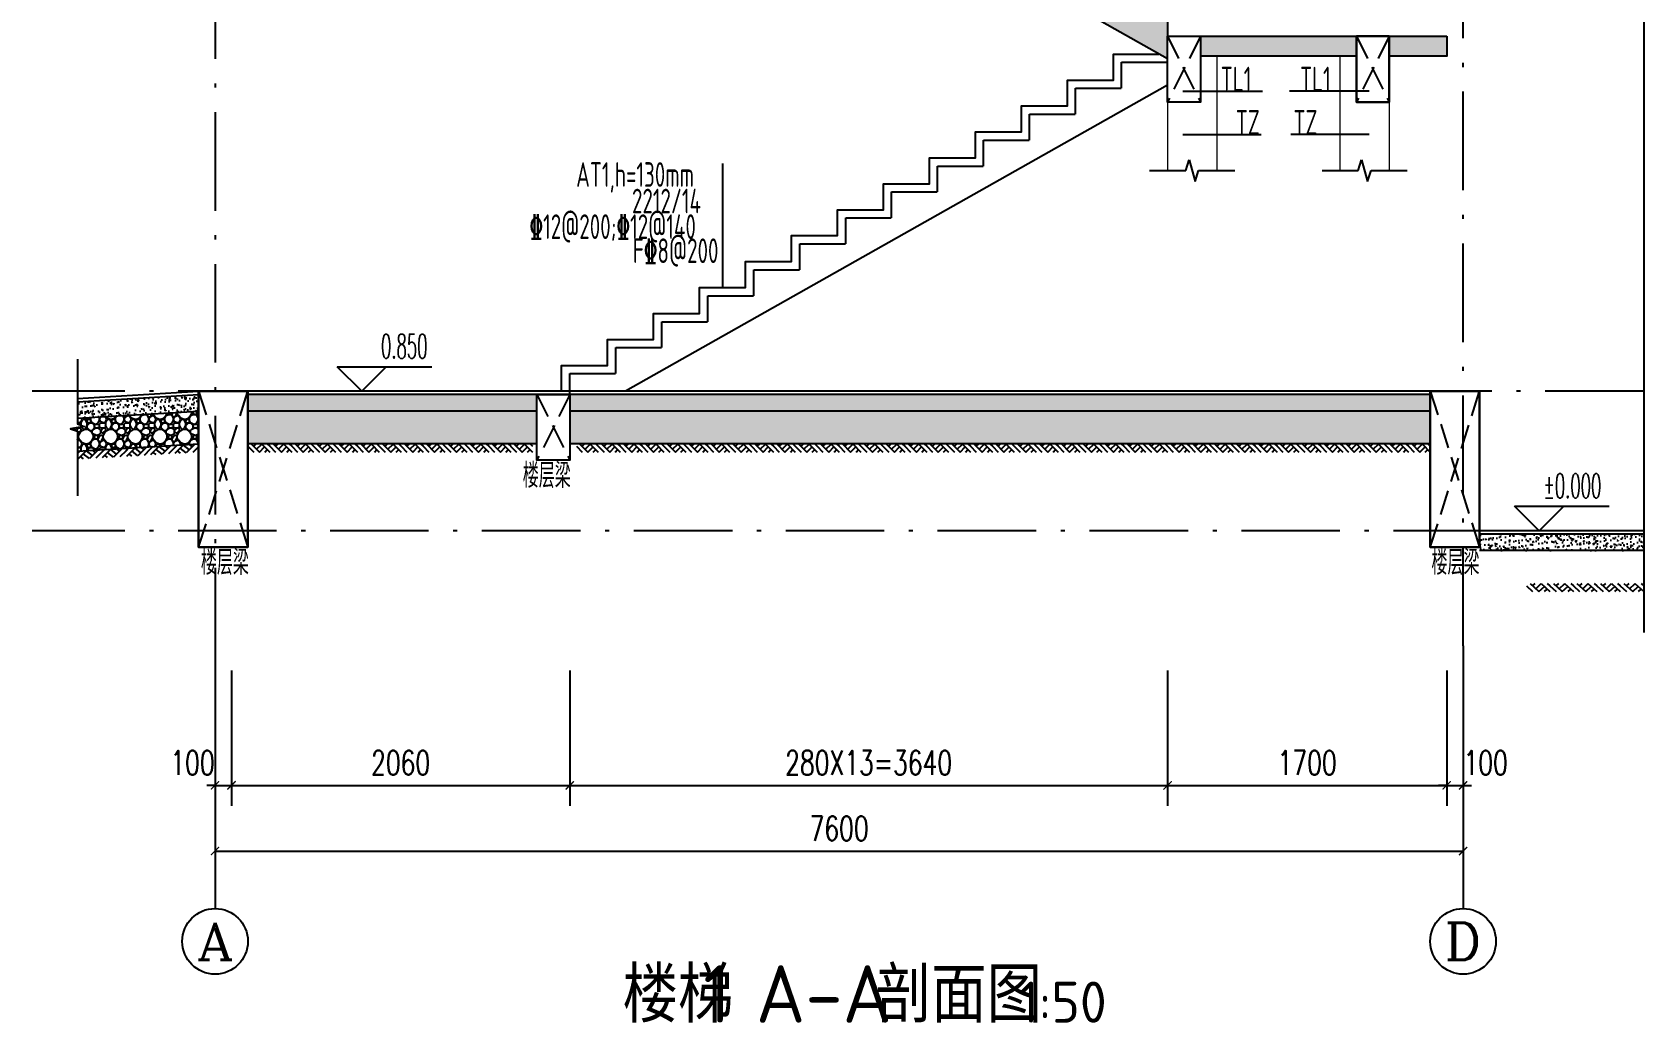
# Model space of a CAD drawing. Extents: x 169490 to 7584583, y -2399407 to 1374371.
# Drawn here: x 618789 to 628602, y 525446 to 531479 of the extents above; entities that cross this region are included whole.
import ezdxf
from ezdxf.enums import TextEntityAlignment as Align

# ---------------------------------------------------------------- set-up
doc = ezdxf.new("R2010")
doc.units = 0
doc.header["$LTSCALE"] = 100
for name, pattern in [('__DASH', [0.35, 0.25, -0.1]), ('D3轴线点划线', [18.5, 12, -3, 0.5, -3]), ('H3普通虚线', [4.2, 3, -1.2]), ('HIDDEN', [0.375, 0.25, -0.125])]:
    doc.linetypes.add(name, pattern=pattern)
doc.layers.get('0').update_dxf_attribs({"linetype": 'CONTINUOUS'})
doc.layers.get('DEFPOINTS').update_dxf_attribs({"linetype": 'CONTINUOUS'})
for name, color, linetype in [('A-DI-S(箭头)', 76, 'CONTINUOUS'), ('A-DIMS(尺寸)', 107, 'CONTINUOUS'), ('A-FLOR(看线)', 205, 'CONTINUOUS'), ('A-STAR(楼梯)', 51, 'CONTINUOUS'), ('A-WA-M(面层)', 43, 'CONTINUOUS'), ('AXIS_TEXT', 4, 'CONTINUOUS'), ('C-AXIS(轴号)', 3, 'CONTINUOUS'), ('C-AXIS-T(字)', 7, 'CONTINUOUS'), ('C-DOTE', 8, 'D3轴线点划线'), ('DIM_ELEV', 3, 'CONTINUOUS'), ('HATCH填充', 251, 'CONTINUOUS'), ('HID虚线', 9, 'HIDDEN'), ('PUB_HATCH', 8, 'CONTINUOUS'), ('PUB_TEXT', 4, 'CONTINUOUS'), ('S-BEAM-LINE1', 4, 'CONTINUOUS'), ('S-BEAM-LINE2', 4, 'H3普通虚线'), ('S-DETL-TEXT', 7, 'CONTINUOUS'), ('WALL', 7, 'CONTINUOUS')]:
    doc.layers.add(name, color=color, linetype=linetype)
doc.layers.add('S-COLU-LINE1', color=6, linetype='CONTINUOUS', lineweight=18)
doc.styles.add('_TCH_AXIS', font='COMPLEX', dxfattribs={"bigfont": 'GBCBIG'})
doc.styles.add('_TCH_DIM', font='SIMPLEX', dxfattribs={"bigfont": 'GBCBIG'})
doc.styles.add('_TCH_DIM_T3', font='SIMPLEX.shx', dxfattribs={"width": 0.705882, "bigfont": 'GBCBIG.shx'})
doc.styles.add('COMPLEX', font='COMPLEX')
doc.styles.get("Standard").update_dxf_attribs({"font": 'tssdeng.shx', "width": 0.7, "bigfont": 'hztxt.shx'})
doc.styles.add('TSSD_REIN', font='tssdeng.shx', dxfattribs={"width": 0.7, "bigfont": 'hztxt.shx'})
doc.dimstyles.new('_TCH_ARCH&&50', dxfattribs={"dimtxt": 148.75, "dimasz": 50, "dimexe": 125, "dimexo": 150, "dimgap": 63.125, "dimtad": 1, "dimdec": 0, "dimzin": 0, "dimdsep": 46, "dimtxsty": '_TCH_DIM_T3', "dimblk": 'ARCHTICK', "dimcen": 0.09, "dimclrt": 7, "dimazin": 2, "dimtfac": 1, "dimtdec": 0, "dimtix": 1, "dimtmove": 2, "dimatfit": 3, "dimfxl": 1, "dimtolj": 1, "dimtzin": 0, "dimarcsym": 0})

# ---------------------------------------------------------------- blocks, each defined once
blk = doc.blocks.new('_ARCHTICK')
at = {"const_width": 0.15}
blk.add_lwpolyline([(-0.5, -0.5), (0.5, 0.5)], dxfattribs=at)
blk = doc.blocks.new('*D932')
at = {"layer": 'A-DIMS(尺寸)', "color": 0, "lineweight": -2, "transparency": 16777216}
for p, q in [((627402.4, 527592.3), (627402.4, 526767.3)), ((627502.4, 527592.3), (627502.4, 526767.3)), ((627402.4, 526892.3), (627352.4, 526892.3)), ((627402.4, 526892.3), (627502.4, 526892.3)), ((627502.4, 526892.3), (627552.4, 526892.3))]:
    blk.add_line(p, q, dxfattribs=at)
at = {"layer": 'DEFPOINTS', "color": 0, "transparency": 16777216}
for p in [(627402.4, 527742.3), (627502.4, 527742.3), (627502.4, 526892.3)]:
    blk.add_point(p, dxfattribs=at)
at = {"layer": 'A-DIMS(尺寸)', "color": 0, "lineweight": -2, "transparency": 16777216, "xscale": 50, "yscale": 50, "zscale": 50}
blk.add_blockref('_ARCHTICK', (627402.4, 526892.3), dxfattribs=at)
at = {"layer": 'A-DIMS(尺寸)', "color": 0, "lineweight": -2, "transparency": 16777216, "xscale": 50, "yscale": 50, "zscale": 50, "rotation": 180}
blk.add_blockref('_ARCHTICK', (627502.4, 526892.3), dxfattribs=at)
at = {"layer": 'A-DIMS(尺寸)', "color": 7, "transparency": 16777216, "insert": (627639.9, 527029.8), "char_height": 148.75, "attachment_point": 5, "style": '_TCH_DIM_T3'}
blk.add_mtext('\\A1;100', dxfattribs=at)
blk = doc.blocks.new('*D933')
at = {"layer": 'A-DIMS(尺寸)', "color": 0, "lineweight": -2, "transparency": 16777216}
for p, q in [((625702.4, 527592.3), (625702.4, 526767.3)), ((627402.4, 527592.3), (627402.4, 526767.3)), ((625702.4, 526892.3), (627402.4, 526892.3))]:
    blk.add_line(p, q, dxfattribs=at)
at = {"layer": 'DEFPOINTS', "color": 0, "transparency": 16777216}
for p in [(625702.4, 527742.3), (627402.4, 527742.3), (627402.4, 526892.3)]:
    blk.add_point(p, dxfattribs=at)
at = {"layer": 'A-DIMS(尺寸)', "color": 0, "lineweight": -2, "transparency": 16777216, "xscale": 50, "yscale": 50, "zscale": 50, "rotation": 180}
blk.add_blockref('_ARCHTICK', (625702.4, 526892.3), dxfattribs=at)
at = {"layer": 'A-DIMS(尺寸)', "color": 0, "lineweight": -2, "transparency": 16777216, "xscale": 50, "yscale": 50, "zscale": 50}
blk.add_blockref('_ARCHTICK', (627402.4, 526892.3), dxfattribs=at)
at = {"layer": 'A-DIMS(尺寸)', "color": 7, "transparency": 16777216, "insert": (626552.4, 527029.8), "char_height": 148.75, "attachment_point": 5, "style": '_TCH_DIM_T3'}
blk.add_mtext('\\A1;1700', dxfattribs=at)
blk = doc.blocks.new('*D934')
at = {"layer": 'A-DIMS(尺寸)', "color": 0, "lineweight": -2, "transparency": 16777216}
for p, q in [((622062.4, 527592.3), (622062.4, 526767.3)), ((625702.4, 527592.3), (625702.4, 526767.3)), ((622062.4, 526892.3), (625702.4, 526892.3))]:
    blk.add_line(p, q, dxfattribs=at)
at = {"layer": 'DEFPOINTS', "color": 0, "transparency": 16777216}
for p in [(622062.4, 527742.3), (625702.4, 527742.3), (625702.4, 526892.3)]:
    blk.add_point(p, dxfattribs=at)
at = {"layer": 'A-DIMS(尺寸)', "color": 0, "lineweight": -2, "transparency": 16777216, "xscale": 50, "yscale": 50, "zscale": 50, "rotation": 180}
blk.add_blockref('_ARCHTICK', (622062.4, 526892.3), dxfattribs=at)
at = {"layer": 'A-DIMS(尺寸)', "color": 0, "lineweight": -2, "transparency": 16777216, "xscale": 50, "yscale": 50, "zscale": 50}
blk.add_blockref('_ARCHTICK', (625702.4, 526892.3), dxfattribs=at)
at = {"layer": 'A-DIMS(尺寸)', "color": 7, "transparency": 16777216, "insert": (623882.4, 527029.8), "char_height": 148.75, "attachment_point": 5, "style": '_TCH_DIM_T3'}
blk.add_mtext('\\A1;280X13=3640', dxfattribs=at)
blk = doc.blocks.new('*D935')
at = {"layer": 'A-DIMS(尺寸)', "color": 0, "lineweight": -2, "transparency": 16777216}
for p, q in [((620002.4, 527592.3), (620002.4, 526767.3)), ((622062.4, 527592.3), (622062.4, 526767.3)), ((620002.4, 526892.3), (622062.4, 526892.3))]:
    blk.add_line(p, q, dxfattribs=at)
at = {"layer": 'DEFPOINTS', "color": 0, "transparency": 16777216}
for p in [(620002.4, 527742.3), (622062.4, 527742.3), (622062.4, 526892.3)]:
    blk.add_point(p, dxfattribs=at)
at = {"layer": 'A-DIMS(尺寸)', "color": 0, "lineweight": -2, "transparency": 16777216, "xscale": 50, "yscale": 50, "zscale": 50, "rotation": 180}
blk.add_blockref('_ARCHTICK', (620002.4, 526892.3), dxfattribs=at)
at = {"layer": 'A-DIMS(尺寸)', "color": 0, "lineweight": -2, "transparency": 16777216, "xscale": 50, "yscale": 50, "zscale": 50}
blk.add_blockref('_ARCHTICK', (622062.4, 526892.3), dxfattribs=at)
at = {"layer": 'A-DIMS(尺寸)', "color": 7, "transparency": 16777216, "insert": (621032.4, 527029.8), "char_height": 148.75, "attachment_point": 5, "style": '_TCH_DIM_T3'}
blk.add_mtext('\\A1;2060', dxfattribs=at)
blk = doc.blocks.new('*D936')
at = {"layer": 'A-DIMS(尺寸)', "color": 0, "lineweight": -2, "transparency": 16777216}
for p, q in [((619902.4, 527592.3), (619902.4, 526767.3)), ((620002.4, 527592.3), (620002.4, 526767.3)), ((619902.4, 526892.3), (619852.4, 526892.3)), ((619902.4, 526892.3), (620002.4, 526892.3)), ((620002.4, 526892.3), (620052.4, 526892.3))]:
    blk.add_line(p, q, dxfattribs=at)
at = {"layer": 'DEFPOINTS', "color": 0, "transparency": 16777216}
for p in [(619902.4, 527742.3), (620002.4, 527742.3), (620002.4, 526892.3)]:
    blk.add_point(p, dxfattribs=at)
at = {"layer": 'A-DIMS(尺寸)', "color": 0, "lineweight": -2, "transparency": 16777216, "xscale": 50, "yscale": 50, "zscale": 50}
blk.add_blockref('_ARCHTICK', (619902.4, 526892.3), dxfattribs=at)
at = {"layer": 'A-DIMS(尺寸)', "color": 0, "lineweight": -2, "transparency": 16777216, "xscale": 50, "yscale": 50, "zscale": 50, "rotation": 180}
blk.add_blockref('_ARCHTICK', (620002.4, 526892.3), dxfattribs=at)
at = {"layer": 'A-DIMS(尺寸)', "color": 7, "transparency": 16777216, "insert": (619764.9, 527029.8), "char_height": 148.75, "attachment_point": 5, "style": '_TCH_DIM_T3'}
blk.add_mtext('\\A1;100', dxfattribs=at)
blk = doc.blocks.new('*D937')
at = {"layer": 'A-DIMS(尺寸)', "color": 0, "lineweight": -2, "transparency": 16777216}
for p, q in [((619902.4, 527592.3), (619902.4, 526367.3)), ((627502.4, 527592.3), (627502.4, 526367.3)), ((619902.4, 526492.3), (627502.4, 526492.3))]:
    blk.add_line(p, q, dxfattribs=at)
at = {"layer": 'DEFPOINTS', "color": 0, "transparency": 16777216}
for p in [(619902.4, 527742.3), (627502.4, 527742.3), (627502.4, 526492.3)]:
    blk.add_point(p, dxfattribs=at)
at = {"layer": 'A-DIMS(尺寸)', "color": 0, "lineweight": -2, "transparency": 16777216, "xscale": 50, "yscale": 50, "zscale": 50, "rotation": 180}
blk.add_blockref('_ARCHTICK', (619902.4, 526492.3), dxfattribs=at)
at = {"layer": 'A-DIMS(尺寸)', "color": 0, "lineweight": -2, "transparency": 16777216, "xscale": 50, "yscale": 50, "zscale": 50}
blk.add_blockref('_ARCHTICK', (627502.4, 526492.3), dxfattribs=at)
at = {"layer": 'A-DIMS(尺寸)', "color": 7, "transparency": 16777216, "insert": (623702.4, 526629.8), "char_height": 148.75, "attachment_point": 5, "style": '_TCH_DIM_T3'}
blk.add_mtext('\\A1;7600', dxfattribs=at)
blk = doc.blocks.new('_AXISO')
blk.add_circle((0, 0), 0.5)
at = {"layer": 'AXIS_TEXT', "style": 'COMPLEX', "width": 1.041667}
blk.add_attdef('A', text='', height=0.56, dxfattribs=at).set_placement((-0.25, -0.28), (0.25, -0.28), align=Align.FIT)
blk = doc.blocks.new('$LinePat$素土夯实')
at = {"color": 0}
for p, q in [((0, -210), (210, 0)), ((120, -300), (420, 0)), ((420, 0), (608, -188)), ((495, -300), (795, 0)), ((615, 0), (705, -90)), ((210, -210), (300, -300)), ((315, -105), (502, -293)), ((705, -300), (795, -210))]:
    blk.add_line(p, q, dxfattribs=at)
blk = doc.blocks.new('TL121231231')
at = {"layer": 'S-BEAM-LINE1', "ltscale": 10}
blk.add_lwpolyline([(5616407.2, -2187068.5), (5616607.2, -2187068.5), (5616607.2, -2187468.5), (5616407.2, -2187468.5)], close=True, dxfattribs=at)
at = {"layer": 'S-BEAM-LINE2', "ltscale": 0.5}
for p, q in [((5616607.2, -2187068.5), (5616407.2, -2187468.5)), ((5616407.2, -2187068.5), (5616607.2, -2187468.5))]:
    blk.add_line(p, q, dxfattribs=at)

msp = doc.modelspace()

# ---------------------------------------------------------------- hatches: boundary and pattern name
at = {"layer": 'HATCH填充', "ltscale": 10}
h = msp.add_hatch(dxfattribs=at)
h.set_pattern_fill('ARMORED', color=256, scale=20, style=0)
h.set_pattern_definition([(50, (-4990704.76, 2718522.78), (143.4520365, -12.550427), [15, -165]), (355, (-4990704.76, 2718522.78), (-27.7502667, 150.4384267), [12, -132]), (100.4514, (-4990692.8, 2718521.74), (115.7018763, 137.8879084), [12.748038, -140.2284224]), (46.1842, (-4990704.76, 2718562.78), (213.4482097, -33.103803), [22.5, -247.5]), (96.6356, (-4990686.97, 2718560.03), (186.932541, 194.823574), [19.1220576, -210.3426]), (351.1842, (-4990704.76, 2718562.78), (186.932389, 194.82372), [18, -198]), (21, (-4990684.76, 2718552.78), (119.3814104, -80.5237781), [15, -165]), (326, (-4990684.76, 2718552.78), (48.6630664, 145.030009), [12, -132]), (71.4514, (-4990674.81, 2718546.07), (168.0445257, 64.5060993), [12.748038, -140.2284224]), (37.5, (-4990704.76, 2718522.784), (2.43197106, 66.57877077), [0, -130.4, 0, -134, 0, -132.5]), (7.5, (-4990704.76, 2718522.784), (52.6139075, 78.8823424), [0, -76.4, 0, -127.4, 0, -50.5]), (327.5, (-4990749.36, 2718522.784), (106.76448723, -4.51097435), [0, -50, 0, -156, 0, -207]), (317.5, (-4990769.36, 2718522.78), (116.6372339, 20.0209965), [0, -65, 0, -103.6, 0, -147]), (45, (-4990704.76, 2718522.78), (-70.7106781, 70.7106781), [])])
h.paths.add_polyline_path([(622902.4, 533034.3), (622902.4, 532896.5), (625702.4, 531316.5), (625702.4, 531054.3), (625702.4, 531054.3), (625702.4, 531612.3), (625422.4, 531612.3), (625422.4, 531770.3), (625142.4, 531770.3), (625142.4, 531928.3), (624862.4, 531928.3), (624862.4, 532086.3), (624582.4, 532086.3), (624582.4, 532244.3), (624302.4, 532244.3), (624302.4, 532402.3), (624022.4, 532402.3), (624022.4, 532560.3), (623742.4, 532560.3), (623742.4, 532718.3), (623462.4, 532718.3), (623462.4, 532876.3), (623182.4, 532876.3), (623182.4, 533034.3)])
h.paths.add_polyline_path([(627052.4, 531454.3), (627052.4, 531334.3), (627402.4, 531334.3), (627402.4, 531334.3), (627402.4, 531454.3)])
h.paths.add_polyline_path([(626852.4, 531334.3), (626852.4, 531454.3), (627052.4, 531454.3), (625902.4, 531454.3), (625902.4, 531334.3)])
h.paths.add_polyline_path([(619802.4, 532942.3), (619802.4, 533192.3), (619702.4, 533192.3), (619702.4, 532942.3)])
h.paths.add_polyline_path([(620102.4, 533192.3), (620102.4, 533072.3), (622702.4, 533072.3), (622702.4, 532792.3), (622702.4, 532792.3), (622702.4, 533192.3)])
at = {"layer": 'PUB_HATCH', "linetype": 'Continuous'}
h = msp.add_hatch(dxfattribs=at)
h.set_pattern_fill('混凝土', color=256, scale=10, style=0)
h.set_pattern_definition([(50, (147171.115, 164674.3), (71.726018, -6.2752135), [7.5, -82.5]), (355, (147171.115, 164674.3), (-13.875133, 75.219213), [6, -66]), (100.4514, (147177.09, 164673.78), (57.850938, 68.943954), [6.374019, -70.114211]), (46.1842, (147171.115, 164694.3), (106.724105, -16.551901), [11.25, -123.75]), (96.6356, (147180.01, 164692.92), (93.46627, 97.411787), [9.561029, -105.1713]), (351.1842, (147171.12, 164694.3), (93.466195, 97.41186), [9, -99]), (21, (147181.115, 164689.3), (59.690705, -40.261889), [7.5, -82.5]), (326, (147181.115, 164689.3), (24.331533, 72.5150045), [6, -66]), (71.4514, (147186.09, 164685.95), (84.022263, 32.25305), [6.374019, -70.114211]), (37.5, (147171.115, 164674.302), (1.2159855, 33.2893854), [0, -65.2, 0, -67, 0, -66.25]), (7.5, (147171.115, 164674.302), (26.3069537, 39.4411712), [0, -38.2, 0, -63.7, 0, -25.25]), (327.5, (147148.815, 164674.302), (53.3822436, -2.2554872), [0, -25, 0, -78, 0, -103.5]), (317.5, (147138.815, 164674.3), (58.318617, 10.0104982), [0, -32.5, 0, -51.8, 0, -73.5])])
h.paths.add_polyline_path([(619802.4, 529172.1), (619802.4, 529272.3), (619064.2, 529228.8), (619064.2, 529128.7)])
h = msp.add_hatch(dxfattribs=at)
h.set_pattern_fill('混凝土', color=256, scale=10, style=0)
h.set_pattern_definition([(50, (146226.55, 164674.3), (71.726018, -6.2752135), [7.5, -82.5]), (355, (146226.55, 164674.3), (-13.875133, 75.219213), [6, -66]), (100.4514, (146232.524, 164673.78), (57.850938, 68.943954), [6.374019, -70.114211]), (46.1842, (146226.55, 164694.3), (106.724105, -16.551901), [11.25, -123.75]), (96.6356, (146235.44, 164692.92), (93.46627, 97.411787), [9.561029, -105.1713]), (351.1842, (146226.55, 164694.3), (93.466195, 97.41186), [9, -99]), (21, (146236.55, 164689.3), (59.690705, -40.261889), [7.5, -82.5]), (326, (146236.55, 164689.3), (24.331533, 72.5150045), [6, -66]), (71.4514, (146241.52, 164685.95), (84.022263, 32.25305), [6.374019, -70.114211]), (37.5, (146226.547, 164674.302), (1.2159855, 33.2893854), [0, -65.2, 0, -67, 0, -66.25]), (7.5, (146226.547, 164674.302), (26.3069537, 39.4411712), [0, -38.2, 0, -63.7, 0, -25.25]), (327.5, (146204.247, 164674.302), (53.3822436, -2.2554872), [0, -25, 0, -78, 0, -103.5]), (317.5, (146194.247, 164674.3), (58.318617, 10.0104982), [0, -32.5, 0, -51.8, 0, -73.5])])
h.paths.add_polyline_path([(622062.4, 529272.3), (622062.4, 529172.3), (627302.4, 529172.3), (627302.4, 529272.3)])
h.paths.add_polyline_path([(621862.4, 529172.3), (621862.4, 529272.3), (620102.4, 529272.3), (620102.4, 529172.3)])
h = msp.add_hatch(dxfattribs=at)
h.set_pattern_fill('卵石砌体', color=256, scale=20, style=0)
h.set_pattern_definition([(0, (147276.12, 164674.3), (0, 150), [7.5, -22.5, 7.5, -112.5]), (0, (147313.62, 164689.3), (0, 150), [7.5, -142.5]), (0, (147238.62, 164704.3), (0, 150), [15, -135]), (0, (147201.12, 164711.8), (0, 150), [22.5, -127.5]), (0, (147276.12, 164719.3), (0, 150), [15, -15, 22.5, -97.5]), (0, (147268.62, 164741.8), (0, 150), [22.5, -127.5]), (0, (147231.12, 164749.3), (0, 150), [22.5, -52.5, 22.5, -52.5]), (0, (147201.12, 164771.8), (0, 150), [22.5, -7.5, 7.5, -112.5]), (0, (147298.62, 164786.8), (0, 150), [7.5, -142.5]), (0, (147268.62, 164801.8), (0, 150), [15, -135]), (90, (147171.12, 164809.3), (-150, 9e-15), [15, -135]), (90, (147186.12, 164704.3), (-150, 9e-15), [7.5, -15, 22.5, -105]), (90, (147223.62, 164719.3), (-150, 9e-15), [30, -7.5, 7.5, -105]), (90, (147246.12, 164756.8), (-150, 9e-15), [22.5, -127.5]), (90, (147253.62, 164689.3), (-150, 9e-15), [15, -135]), (90, (147261.12, 164809.3), (-150, 9e-15), [15, -135]), (90, (147268.62, 164719.3), (-150, 9e-15), [15, -75, 7.5, -52.5]), (90, (147291.12, 164794.3), (-150, 9e-15), [7.5, -7.5, 7.5, -127.5]), (90, (147298.62, 164726.8), (-150, 9e-15), [15, -22.5, 15, -97.5]), (90, (147306.12, 164689.3), (-150, 9e-15), [15, -135]), (45, (147178.62, 164689.3), (9e-15, 150), [21.21315, -42.426404, 31.8198, -116.672678]), (45, (147171.12, 164689.3), (9e-15, 150), [21.213203, -190.91883]), (45, (147253.62, 164704.3), (9e-15, 150), [21.213203, -190.91883]), (45, (147238.62, 164779.3), (9e-15, 150), [21.213203, -190.91883]), (45, (147306.12, 164704.3), (9e-15, 150), [21.213203, -190.91883]), (45, (147178.62, 164719.3), (9e-15, 150), [10.6066, -201.52542]), (45, (147193.62, 164764.3), (9e-15, 150), [10.6066, -201.52542]), (45, (147208.62, 164711.8), (9e-15, 150), [10.6066, -201.52542]), (45, (147223.62, 164764.3), (9e-15, 150), [10.6066, -201.52542]), (45, (147268.62, 164734.3), (9e-15, 150), [10.6066, -201.52542]), (45, (147268.62, 164816.8), (9e-15, 150), [10.6066, -201.52542]), (45, (147283.62, 164801.8), (9e-15, 150), [10.6066, -201.52542]), (45, (147291.12, 164719.3), (9e-15, 150), [10.6066, -201.52542]), (45, (147298.62, 164681.8), (9e-15, 150), [10.6066, -201.52542]), (45, (147298.62, 164741.8), (9e-15, 150), [10.6066, -201.52542]), (45, (147298.62, 164816.8), (9e-15, 150), [10.6066, -201.52542]), (45, (147306.12, 164786.8), (9e-15, 150), [10.6066, -201.52542]), (135, (147276.12, 164801.8), (-150, 9e-15), [10.6066, -201.52542]), (135, (147291.12, 164816.8), (-150, 9e-15), [10.6066, -201.52542]), (135, (147298.62, 164786.8), (-150, 9e-15), [10.6066, -201.52542]), (135, (147321.12, 164816.8), (-150, 9e-15), [10.6066, -201.52542]), (135, (147246.12, 164764.3), (-150, 9e-15), [10.6066, -201.52542]), (135, (147231.12, 164749.3), (-150, 9e-15), [10.6066, -201.52542]), (135, (147186.12, 164711.8), (-150, 9e-15), [10.6066, -201.52542]), (135, (147201.12, 164711.8), (-150, 9e-15), [10.6066, -201.52542]), (135, (147216.12, 164764.3), (-150, 9e-15), [10.6066, -201.52542]), (135, (147186.12, 164741.8), (-150, 9e-15), [10.6066, -201.52542]), (135, (147276.12, 164719.3), (-150, 9e-15), [10.6066, -201.52542]), (135, (147298.62, 164734.3), (-150, 9e-15), [10.6066, -201.52542]), (135, (147306.12, 164704.3), (-150, 9e-15), [10.6066, -201.52542]), (135, (147306.12, 164719.3), (-150, 9e-15), [10.6066, -201.52542]), (135, (147313.62, 164689.3), (-150, 9e-15), [10.6066, -201.52542]), (135, (147193.62, 164779.3), (-150, 9e-15), [21.213203, -190.91883]), (135, (147268.62, 164734.3), (-150, 9e-15), [21.213203, -190.91883]), (135, (147261.12, 164681.8), (-150, 9e-15), [53.03301, -159.099024]), (26.565051, (147171.115, 164749.3), (149.999999, 1e-06), [16.77, -318.64018]), (26.565051, (147193.615, 164704.3), (149.999999, 1e-06), [16.77, -318.64018]), (26.565051, (147223.615, 164771.8), (149.999999, 1e-06), [16.77, -318.64018]), (26.565051, (147283.615, 164674.3), (149.999999, 1e-06), [16.77, -318.64018]), (26.565051, (147261.115, 164711.8), (149.999999, 1e-06), [16.77, -318.64018]), (26.565051, (147276.115, 164741.8), (149.999999, 1e-06), [16.77, -318.64018]), (26.565051, (147253.615, 164794.3), (149.999999, 1e-06), [16.77, -318.64018]), (26.565051, (147306.115, 164786.8), (149.999999, 1e-06), [16.77, -318.64018]), (63.434949, (147186.115, 164749.3), (1e-07, 150), [16.77, -318.64018]), (63.434949, (147186.115, 164756.8), (1e-07, 150), [16.77, -318.64018]), (63.434949, (147246.115, 164779.3), (1e-07, 150), [33.54, -301.87018]), (63.434949, (147298.615, 164771.8), (1e-07, 150), [16.77, -318.64018]), (63.434949, (147291.115, 164749.3), (1e-07, 150), [16.77, -318.64018]), (63.434949, (147216.115, 164719.3), (1e-07, 150), [16.77, -318.64018]), (63.434949, (147291.115, 164801.8), (1e-07, 150), [16.77, -318.64018]), (63.434949, (147313.615, 164794.3), (1e-07, 150), [16.77, -318.64018]), (116.565051, (147178.615, 164794.3), (-1e-06, 149.999999), [16.77, -318.64018]), (116.565051, (147261.115, 164674.3), (-1e-06, 149.999999), [16.77, -318.64018]), (116.565051, (147193.615, 164771.8), (-1e-06, 149.999999), [16.77, -318.64018]), (116.565051, (147306.115, 164756.8), (-1e-06, 149.999999), [16.77, -318.64018]), (116.565051, (147253.615, 164749.3), (-1e-06, 149.999999), [16.77, -318.64018]), (116.565051, (147298.615, 164779.3), (-1e-06, 149.999999), [16.77, -318.64018]), (116.565051, (147223.615, 164749.3), (-1e-06, 149.999999), [16.77, -318.64018]), (116.565051, (147193.615, 164719.3), (-1e-06, 149.999999), [16.77, -318.64018]), (153.434949, (147186.115, 164786.8), (-150, 1e-07), [16.77, -318.64018]), (153.434949, (147238.615, 164704.3), (-150, 1e-07), [16.77, -318.64018]), (153.434949, (147208.615, 164771.8), (-150, 1e-07), [16.77, -318.64018]), (153.434949, (147298.615, 164711.8), (-150, 1e-07), [16.77, -318.64018]), (153.434949, (147276.115, 164674.3), (-150, 1e-07), [16.77, -318.64018]), (153.434949, (147291.115, 164794.3), (-150, 1e-07), [16.77, -318.64018]), (153.434949, (147268.615, 164741.8), (-150, 1e-07), [16.77, -318.64018]), (153.434949, (147186.115, 164786.8), (-150, 1e-07), [16.77, -318.64018]), (153.434949, (147321.115, 164749.3), (-150, 1e-07), [16.77, -318.64018]), (243.434949, (147178.615, 164689.3), (-1e-07, -150), [16.77, -318.64018])])
h.paths.add_polyline_path([(619802.4, 528971.7), (619802.4, 529172.1), (619064.2, 529128.7), (619064.2, 529095.3), (619106.2, 529080), (619022.2, 529065.2), (619064.2, 529050.3), (619064.2, 528928.3)])
h = msp.add_hatch(dxfattribs=at)
h.set_pattern_fill('卵石砌体', color=256, scale=20, style=0)
h.set_pattern_definition([(0, (146331.55, 164674.3), (0, 150), [7.5, -22.5, 7.5, -112.5]), (0, (146369.05, 164689.3), (0, 150), [7.5, -142.5]), (0, (146294.05, 164704.3), (0, 150), [15, -135]), (0, (146256.55, 164711.8), (0, 150), [22.5, -127.5]), (0, (146331.55, 164719.3), (0, 150), [15, -15, 22.5, -97.5]), (0, (146324.05, 164741.8), (0, 150), [22.5, -127.5]), (0, (146286.55, 164749.3), (0, 150), [22.5, -52.5, 22.5, -52.5]), (0, (146256.55, 164771.8), (0, 150), [22.5, -7.5, 7.5, -112.5]), (0, (146354.05, 164786.8), (0, 150), [7.5, -142.5]), (0, (146324.05, 164801.8), (0, 150), [15, -135]), (90, (146226.55, 164809.3), (-150, 9e-15), [15, -135]), (90, (146241.55, 164704.3), (-150, 9e-15), [7.5, -15, 22.5, -105]), (90, (146279.05, 164719.3), (-150, 9e-15), [30, -7.5, 7.5, -105]), (90, (146301.55, 164756.8), (-150, 9e-15), [22.5, -127.5]), (90, (146309.05, 164689.3), (-150, 9e-15), [15, -135]), (90, (146316.55, 164809.3), (-150, 9e-15), [15, -135]), (90, (146324.05, 164719.3), (-150, 9e-15), [15, -75, 7.5, -52.5]), (90, (146346.55, 164794.3), (-150, 9e-15), [7.5, -7.5, 7.5, -127.5]), (90, (146354.05, 164726.8), (-150, 9e-15), [15, -22.5, 15, -97.5]), (90, (146361.55, 164689.3), (-150, 9e-15), [15, -135]), (45, (146234.05, 164689.3), (9e-15, 150), [21.21315, -42.426404, 31.8198, -116.672678]), (45, (146226.55, 164689.3), (9e-15, 150), [21.213203, -190.91883]), (45, (146309.05, 164704.3), (9e-15, 150), [21.213203, -190.91883]), (45, (146294.05, 164779.3), (9e-15, 150), [21.213203, -190.91883]), (45, (146361.55, 164704.3), (9e-15, 150), [21.213203, -190.91883]), (45, (146234.05, 164719.3), (9e-15, 150), [10.6066, -201.52542]), (45, (146249.05, 164764.3), (9e-15, 150), [10.6066, -201.52542]), (45, (146264.05, 164711.8), (9e-15, 150), [10.6066, -201.52542]), (45, (146279.05, 164764.3), (9e-15, 150), [10.6066, -201.52542]), (45, (146324.05, 164734.3), (9e-15, 150), [10.6066, -201.52542]), (45, (146324.05, 164816.8), (9e-15, 150), [10.6066, -201.52542]), (45, (146339.05, 164801.8), (9e-15, 150), [10.6066, -201.52542]), (45, (146346.55, 164719.3), (9e-15, 150), [10.6066, -201.52542]), (45, (146354.05, 164681.8), (9e-15, 150), [10.6066, -201.52542]), (45, (146354.05, 164741.8), (9e-15, 150), [10.6066, -201.52542]), (45, (146354.05, 164816.8), (9e-15, 150), [10.6066, -201.52542]), (45, (146361.55, 164786.8), (9e-15, 150), [10.6066, -201.52542]), (135, (146331.55, 164801.8), (-150, 9e-15), [10.6066, -201.52542]), (135, (146346.55, 164816.8), (-150, 9e-15), [10.6066, -201.52542]), (135, (146354.05, 164786.8), (-150, 9e-15), [10.6066, -201.52542]), (135, (146376.55, 164816.8), (-150, 9e-15), [10.6066, -201.52542]), (135, (146301.55, 164764.3), (-150, 9e-15), [10.6066, -201.52542]), (135, (146286.55, 164749.3), (-150, 9e-15), [10.6066, -201.52542]), (135, (146241.55, 164711.8), (-150, 9e-15), [10.6066, -201.52542]), (135, (146256.55, 164711.8), (-150, 9e-15), [10.6066, -201.52542]), (135, (146271.55, 164764.3), (-150, 9e-15), [10.6066, -201.52542]), (135, (146241.55, 164741.8), (-150, 9e-15), [10.6066, -201.52542]), (135, (146331.55, 164719.3), (-150, 9e-15), [10.6066, -201.52542]), (135, (146354.05, 164734.3), (-150, 9e-15), [10.6066, -201.52542]), (135, (146361.55, 164704.3), (-150, 9e-15), [10.6066, -201.52542]), (135, (146361.55, 164719.3), (-150, 9e-15), [10.6066, -201.52542]), (135, (146369.05, 164689.3), (-150, 9e-15), [10.6066, -201.52542]), (135, (146249.05, 164779.3), (-150, 9e-15), [21.213203, -190.91883]), (135, (146324.05, 164734.3), (-150, 9e-15), [21.213203, -190.91883]), (135, (146316.55, 164681.8), (-150, 9e-15), [53.03301, -159.099024]), (26.565051, (146226.55, 164749.3), (149.999999, 1e-06), [16.77, -318.64018]), (26.565051, (146249.05, 164704.3), (149.999999, 1e-06), [16.77, -318.64018]), (26.565051, (146279.05, 164771.8), (149.999999, 1e-06), [16.77, -318.64018]), (26.565051, (146339.05, 164674.3), (149.999999, 1e-06), [16.77, -318.64018]), (26.565051, (146316.55, 164711.8), (149.999999, 1e-06), [16.77, -318.64018]), (26.565051, (146331.55, 164741.8), (149.999999, 1e-06), [16.77, -318.64018]), (26.565051, (146309.05, 164794.3), (149.999999, 1e-06), [16.77, -318.64018]), (26.565051, (146361.55, 164786.8), (149.999999, 1e-06), [16.77, -318.64018]), (63.434949, (146241.55, 164749.3), (1e-07, 150), [16.77, -318.64018]), (63.434949, (146241.55, 164756.8), (1e-07, 150), [16.77, -318.64018]), (63.434949, (146301.55, 164779.3), (1e-07, 150), [33.54, -301.87018]), (63.434949, (146354.05, 164771.8), (1e-07, 150), [16.77, -318.64018]), (63.434949, (146346.55, 164749.3), (1e-07, 150), [16.77, -318.64018]), (63.434949, (146271.55, 164719.3), (1e-07, 150), [16.77, -318.64018]), (63.434949, (146346.55, 164801.8), (1e-07, 150), [16.77, -318.64018]), (63.434949, (146369.05, 164794.3), (1e-07, 150), [16.77, -318.64018]), (116.565051, (146234.05, 164794.3), (-1e-06, 149.999999), [16.77, -318.64018]), (116.565051, (146316.55, 164674.3), (-1e-06, 149.999999), [16.77, -318.64018]), (116.565051, (146249.05, 164771.8), (-1e-06, 149.999999), [16.77, -318.64018]), (116.565051, (146361.55, 164756.8), (-1e-06, 149.999999), [16.77, -318.64018]), (116.565051, (146309.05, 164749.3), (-1e-06, 149.999999), [16.77, -318.64018]), (116.565051, (146354.05, 164779.3), (-1e-06, 149.999999), [16.77, -318.64018]), (116.565051, (146279.05, 164749.3), (-1e-06, 149.999999), [16.77, -318.64018]), (116.565051, (146249.05, 164719.3), (-1e-06, 149.999999), [16.77, -318.64018]), (153.434949, (146241.55, 164786.8), (-150, 1e-07), [16.77, -318.64018]), (153.434949, (146294.05, 164704.3), (-150, 1e-07), [16.77, -318.64018]), (153.434949, (146264.05, 164771.8), (-150, 1e-07), [16.77, -318.64018]), (153.434949, (146354.05, 164711.8), (-150, 1e-07), [16.77, -318.64018]), (153.434949, (146331.55, 164674.3), (-150, 1e-07), [16.77, -318.64018]), (153.434949, (146346.55, 164794.3), (-150, 1e-07), [16.77, -318.64018]), (153.434949, (146324.05, 164741.8), (-150, 1e-07), [16.77, -318.64018]), (153.434949, (146241.55, 164786.8), (-150, 1e-07), [16.77, -318.64018]), (153.434949, (146376.55, 164749.3), (-150, 1e-07), [16.77, -318.64018]), (243.434949, (146234.05, 164689.3), (-1e-07, -150), [16.77, -318.64018])])
h.paths.add_polyline_path([(622062.4, 529172.3), (622062.4, 528972.3), (627302.4, 528972.3), (627302.4, 529172.3)])
h.paths.add_polyline_path([(621862.4, 528972.3), (621862.4, 529172.3), (620102.4, 529172.3), (620102.4, 528972.3)])
h = msp.add_hatch(dxfattribs=at)
h.set_pattern_fill('混凝土', color=256, scale=10, style=0)
h.set_pattern_definition([(50, (153726.55, 163824.3), (71.726018, -6.2752135), [7.5, -82.5]), (355, (153726.55, 163824.3), (-13.875133, 75.219213), [6, -66]), (100.4514, (153732.524, 163823.78), (57.850938, 68.943954), [6.374019, -70.114211]), (46.1842, (153726.55, 163844.3), (106.724105, -16.551901), [11.25, -123.75]), (96.6356, (153735.44, 163842.92), (93.46627, 97.411787), [9.561029, -105.1713]), (351.1842, (153726.55, 163844.3), (93.466195, 97.41186), [9, -99]), (21, (153736.55, 163839.3), (59.690705, -40.261889), [7.5, -82.5]), (326, (153736.55, 163839.3), (24.331533, 72.5150045), [6, -66]), (71.4514, (153741.52, 163835.95), (84.022263, 32.25305), [6.374019, -70.114211]), (37.5, (153726.547, 163824.302), (1.2159855, 33.2893854), [0, -65.2, 0, -67, 0, -66.25]), (7.5, (153726.547, 163824.302), (26.3069537, 39.4411712), [0, -38.2, 0, -63.7, 0, -25.25]), (327.5, (153704.247, 163824.302), (53.3822436, -2.2554872), [0, -25, 0, -78, 0, -103.5]), (317.5, (153694.247, 163824.3), (58.318617, 10.0104982), [0, -32.5, 0, -51.8, 0, -73.5])])
h.paths.add_polyline_path([(628602.4, 528322.3), (628602.4, 528422.3), (627602.4, 528422.3), (627602.4, 528322.3)])

# ---------------------------------------------------------------- linework, layer by layer
at = {"layer": 'A-DI-S(箭头)'}
for points in [[(628602.4, 538319.4), (628602.4, 532207.2), (628707.4, 532169), (628497.4, 532132), (628602.4, 532094.7), (628602.4, 527823.1)], [(619064.2, 529488.3), (619064.2, 529094.2), (619106.2, 529078.9), (619022.2, 529064.1), (619064.2, 529049.2), (619064.2, 528655.1)]]:
    msp.add_lwpolyline(points, dxfattribs=at)
at = {"layer": 'A-FLOR(看线)', "linetype": '__DASH', "ltscale": 0.2}
msp.add_lwpolyline([(622062.4, 529272.3), (622062.4, 529400.3), (622342.4, 529400.3), (622342.4, 529558.3), (622622.4, 529558.3), (622622.4, 529716.3), (622902.4, 529716.3), (622902.4, 529874.3), (623182.4, 529874.3), (623182.4, 530032.3), (623462.4, 530032.3), (623462.4, 530190.3), (623742.4, 530190.3), (623742.4, 530348.3), (624022.4, 530348.3), (624022.4, 530506.3), (624302.4, 530506.3), (624302.4, 530664.3), (624582.4, 530664.3), (624582.4, 530822.3), (624862.4, 530822.3), (624862.4, 530980.3), (625142.4, 530980.3), (625142.4, 531138.3), (625422.4, 531138.3), (625422.4, 531296.3), (625702.4, 531296.3), (625702.4, 531316.5)], dxfattribs=at)
at = {"layer": 'A-STAR(楼梯)'}
for points in [[(622012.4, 529292.3), (622012.4, 529450.3), (622292.4, 529450.3), (622292.4, 529608.3), (622572.4, 529608.3), (622572.4, 529766.3), (622852.4, 529766.3), (622852.4, 529924.3), (623132.4, 529924.3), (623132.4, 530082.3), (623412.4, 530082.3), (623412.4, 530240.3), (623692.4, 530240.3), (623692.4, 530398.3), (623972.4, 530398.3), (623972.4, 530556.3), (624252.4, 530556.3), (624252.4, 530714.3), (624532.4, 530714.3), (624532.4, 530872.3), (624812.4, 530872.3), (624812.4, 531030.3), (625092.4, 531030.3), (625092.4, 531188.3), (625372.4, 531188.3), (625372.4, 531346.3), (625649.6, 531346.3)], [(622401.4, 529295.8), (625702.4, 531158.5)]]:
    msp.add_lwpolyline(points, dxfattribs=at)
at = {"layer": 'A-WA-M(面层)'}
for points in [[(619064.2, 529248.9), (619802.4, 529292.3)], [(619064.2, 529228.8), (619802.4, 529272.3)], [(627302.4, 529292.3), (620102.4, 529292.3)], [(627302.4, 529272.3), (620102.4, 529272.3)], [(619064.2, 529128.7), (619802.4, 529172.1)], [(621862.4, 529172.3), (620102.4, 529172.3)], [(627302.4, 529172.3), (622062.4, 529172.3)], [(619064.2, 528928.3), (619802.4, 528971.7)], [(621862.4, 528972.3), (620102.4, 528972.3)], [(627302.4, 528972.3), (622062.4, 528972.3)], [(628602.4, 528442.3), (627602.4, 528442.3)], [(628602.4, 528422.3), (627602.4, 528422.3)], [(628602.4, 528322.3), (627602.4, 528322.3)]]:
    msp.add_lwpolyline(points, dxfattribs=at)
at = {"layer": 'C-AXIS(轴号)'}
for p, q in [((619902.4, 527742.3), (619902.4, 526142.3)), ((627502.4, 527742.3), (627502.4, 526142.3))]:
    msp.add_line(p, q, dxfattribs=at)
at = {"layer": 'C-DOTE', "ltscale": 0.5}
for p, q in [((619902.4, 536542.3), (619902.4, 527742.3)), ((627502.4, 527742.3), (627502.4, 536542.3)), ((628602.4, 529292.3), (618789, 529292.3)), ((628602.4, 528442.3), (618789, 528442.3))]:
    msp.add_line(p, q, dxfattribs=at)
at = {"layer": 'DIM_ELEV'}
for p, q in [((620795.1, 529292.3), (620645.1, 529442.3)), ((620645.1, 529442.3), (621221.6, 529442.3)), ((620795.1, 529292.3), (620945.1, 529442.3)), ((627964.9, 528442.3), (627814.9, 528592.3)), ((627814.9, 528592.3), (628391.4, 528592.3)), ((627964.9, 528442.3), (628114.9, 528592.3))]:
    msp.add_line(p, q, dxfattribs=at)
at = {"layer": 'HID虚线', "ltscale": 10}
for points in [[(625593.4, 530636.9), (625813.4, 530636.9), (625834.4, 530702.9), (625870.4, 530570.9), (625891.4, 530636.9), (626111.4, 530636.9)], [(626643.4, 530636.9), (626863.4, 530636.9), (626884.4, 530702.9), (626920.4, 530570.9), (626941.4, 530636.9), (627161.4, 530636.9)]]:
    msp.add_lwpolyline(points, dxfattribs=at)
at = {"layer": 'S-BEAM-LINE1', "ltscale": 10}
for points in [[(627052.4, 531454.3), (626852.4, 531454.3), (626852.4, 531054.3), (627052.4, 531054.3)], [(620102.4, 529292.3), (619802.4, 529292.3), (619802.4, 528342.3), (620102.4, 528342.3)], [(621862.4, 529272.3), (622062.4, 529272.3), (622062.4, 528872.3), (621862.4, 528872.3)], [(627602.4, 529292.3), (627302.4, 529292.3), (627302.4, 528342.3), (627602.4, 528342.3)]]:
    msp.add_lwpolyline(points, close=True, dxfattribs=at)
at = {"layer": 'S-BEAM-LINE2', "ltscale": 0.5}
for p, q in [((619802.4, 529292.3), (620102.4, 528342.3)), ((619802.4, 528342.3), (620102.4, 529292.3)), ((622062.4, 529272.3), (621862.4, 528872.3)), ((621862.4, 529272.3), (622062.4, 528872.3)), ((627302.4, 529292.3), (627602.4, 528342.3)), ((627302.4, 528342.3), (627602.4, 529292.3))]:
    msp.add_line(p, q, dxfattribs=at)
at = {"layer": 'S-COLU-LINE1'}
for p, q in [((626002.4, 531334.3), (626002.4, 530636.9)), ((626752.4, 531334.3), (626752.4, 530636.9)), ((625702.4, 531054.3), (625702.4, 530636.9)), ((627052.4, 531054.3), (627052.4, 530636.9))]:
    msp.add_line(p, q, dxfattribs=at)
at = {"layer": 'S-DETL-TEXT', "ltscale": 0.5}
for p, q in [((625796, 531120.3), (626281.4, 531120.3)), ((626929.8, 531120.3), (626444.4, 531120.3)), ((625796, 530856), (626272.3, 530856)), ((626929.8, 530856), (626453.5, 530856)), ((622992.4, 530679.4), (622992.4, 529924.3))]:
    msp.add_line(p, q, dxfattribs=at)
at = {"layer": 'WALL'}
for points in [[(626852.4, 531334.3), (625902.4, 531334.3), (625902.4, 531054.3), (625702.4, 531054.3), (625702.4, 531316.5), (622902.4, 532896.5)], [(625702.4, 531612.3), (625702.4, 531454.3), (627402.4, 531454.3)], [(627402.4, 531454.3), (627402.4, 531334.3), (627052.4, 531334.3)]]:
    msp.add_lwpolyline(points, dxfattribs=at)
for points in [[(619802.4, 529292.3), (620102.4, 529292.3), (620102.4, 528342.3), (619802.4, 528342.3)], [(627302.4, 529292.3), (627602.4, 529292.3), (627602.4, 528342.3), (627302.4, 528342.3)]]:
    msp.add_lwpolyline(points, close=True, dxfattribs=at)

# ---------------------------------------------------------------- block references
at = {"layer": 'C-AXIS(轴号)'}
ref = msp.add_blockref('_AXISO', (619902.4, 525942.3), dxfattribs=dict(at, xscale=400, yscale=400, zscale=400))
ref.add_attrib('A', 'A', dxfattribs={"layer": 'C-AXIS-T(字)', "height": 226.3, "style": '_TCH_AXIS', "width": 1.166667}).set_placement((619789.3, 525829.2), (620015.5, 525829.2), align=Align.FIT)
ref = msp.add_blockref('_AXISO', (627502.4, 525942.3), dxfattribs=dict(at, xscale=400, yscale=400, zscale=400))
ref.add_attrib('A', 'D', dxfattribs={"layer": 'C-AXIS-T(字)', "height": 226.3, "style": '_TCH_AXIS', "width": 1.235294}).set_placement((627389.3, 525829.2), (627615.5, 525829.2), align=Align.FIT)
at = {"layer": 'PUB_HATCH', "linetype": 'Continuous', "yscale": 0.1666666666666667, "zscale": 0.1666666666666667}
for p, xscale, rotation in [((619362.4, 528895.8), 0.1860247973407345, 183.3664608376771), ((619510.1, 528904.5), 0.1860247973407345, 183.3664608376771), ((619657.7, 528913.2), 0.1860247973407345, 183.3664608376771), ((619805.3, 528921.8), 0.1860247973407345, 183.3664608376771), ((620102.4, 528922.3), -0.1677148833943068, 180.0000001464607), ((620235.7, 528922.3), -0.1677148833943068, 180.0000001464607), ((620369.1, 528922.3), -0.1677148833943068, 180.0000001464607), ((620502.4, 528922.3), -0.1677148833943068, 180.0000001464607), ((620635.7, 528922.3), -0.1677148833943068, 180.0000001464607), ((620769.1, 528922.3), -0.1677148833943068, 180.0000001464607), ((620902.4, 528922.3), -0.1677148833943068, 180.0000001464607), ((621035.7, 528922.3), -0.1677148833943068, 180.0000001464607), ((621169.1, 528922.3), -0.1677148833943068, 180.0000001464607), ((621302.4, 528922.3), -0.1677148833943068, 180.0000001464607), ((621435.7, 528922.3), -0.1677148833943068, 180.0000001464607), ((621569.1, 528922.3), -0.1677148833943068, 180.0000001464607), ((621702.4, 528922.3), -0.1677148833943068, 180.0000001464607), ((622102.4, 528922.3), -0.1677148833943068, 180.0000001464607), ((622235.7, 528922.3), -0.1677148833943068, 180.0000001464607), ((622369.1, 528922.3), -0.1677148833943068, 180.0000001464607), ((622502.4, 528922.3), -0.1677148833943068, 180.0000001464607), ((622635.7, 528922.3), -0.1677148833943068, 180.0000001464607), ((622769.1, 528922.3), -0.1677148833943068, 180.0000001464607), ((622902.4, 528922.3), -0.1677148833943068, 180.0000001464607), ((623035.7, 528922.3), -0.1677148833943068, 180.0000001464607), ((623169.1, 528922.3), -0.1677148833943068, 180.0000001464607), ((623302.4, 528922.3), -0.1677148833943068, 180.0000001464607), ((623435.7, 528922.3), -0.1677148833943068, 180.0000001464607), ((623569.1, 528922.3), -0.1677148833943068, 180.0000001464607), ((623702.4, 528922.3), -0.1677148833943068, 180.0000001464607), ((623835.7, 528922.3), -0.1677148833943068, 180.0000001464607), ((623969.1, 528922.3), -0.1677148833943068, 180.0000001464607), ((624102.4, 528922.3), -0.1677148833943068, 180.0000001464607), ((624235.7, 528922.3), -0.1677148833943068, 180.0000001464607), ((624369.1, 528922.3), -0.1677148833943068, 180.0000001464607), ((624502.4, 528922.3), -0.1677148833943068, 180.0000001464607), ((624635.7, 528922.3), -0.1677148833943068, 180.0000001464607), ((624769.1, 528922.3), -0.1677148833943068, 180.0000001464607), ((624902.4, 528922.3), -0.1677148833943068, 180.0000001464607), ((625035.7, 528922.3), -0.1677148833943068, 180.0000001464607), ((625169.1, 528922.3), -0.1677148833943068, 180.0000001464607), ((625302.4, 528922.3), -0.1677148833943068, 180.0000001464607), ((625435.7, 528922.3), -0.1677148833943068, 180.0000001464607), ((625569.1, 528922.3), -0.1677148833943068, 180.0000001464607), ((625702.4, 528922.3), -0.1677148833943068, 180.0000001464607), ((625835.7, 528922.3), -0.1677148833943068, 180.0000001464607), ((625969.1, 528922.3), -0.1677148833943068, 180.0000001464607), ((626102.4, 528922.3), -0.1677148833943068, 180.0000001464607), ((626235.7, 528922.3), -0.1677148833943068, 180.0000001464607), ((626369.1, 528922.3), -0.1677148833943068, 180.0000001464607), ((626502.4, 528922.3), -0.1677148833943068, 180.0000001464607), ((626635.7, 528922.3), -0.1677148833943068, 180.0000001464607), ((626769.1, 528922.3), -0.1677148833943068, 180.0000001464607), ((626902.4, 528922.3), -0.1677148833943068, 180.0000001464607), ((627035.7, 528922.3), -0.1677148833943068, 180.0000001464607), ((627169.1, 528922.3), -0.1677148833943068, 180.0000001464607), ((619214.8, 528887.1), 0.1860247973407345, 183.3664608376771), ((627888.1, 528072.3), -0.1796945292839666, 180.0000001464622), ((628031, 528072.3), -0.1796945292839666, 180.0000001464622), ((628173.8, 528072.3), -0.1796945292839666, 180.0000001464622), ((628316.7, 528072.3), -0.1796945292839666, 180.0000001464622), ((628459.6, 528072.3), -0.1796945292839666, 180.0000001464622)]:
    msp.add_blockref('$LinePat$素土夯实', p, dxfattribs=dict(at, xscale=xscale, rotation=rotation))
at = {"layer": 'S-BEAM-LINE1'}
for p in [(-4990704.8, 2718522.8), (-4989554.8, 2718522.8)]:
    msp.add_blockref('TL121231231', p, dxfattribs=at)

# ---------------------------------------------------------------- texts
at = {"layer": 'PUB_TEXT', "style": '_TCH_DIM', "width": 0.494118}
for s, p in [('0.850', (620912.6, 529492.4)), ('%%P0.000', (627991.4, 528642.4))]:
    msp.add_text(s, height=148.75, dxfattribs=at).set_placement(p)
at = {"layer": 'PUB_TEXT'}
for s, height, p in [('楼梯', 337.59, (622384, 525447)), ('剖面图', 337.59, (623925.4, 525447)), ('1', 350, (622875.4, 525447)), ('A-A', 350, (623196.3, 525447)), ('1:50', 250, (624798.2, 525447))]:
    msp.add_text(s, height=height, dxfattribs=at).set_placement(p)
at = {"layer": 'S-DETL-TEXT', "ltscale": 0.5, "style": 'TSSD_REIN', "width": 0.65}
for s, p in [('TL1', (626026.1, 531119.4)), ('TL1', (626509.4, 531119.4)), ('TZ', (626118.1, 530855.1)), ('TZ', (626469.2, 530855.1)), ('AT1,h=130mm', (622101.1, 530537.6)), ('2212/14', (622441.2, 530376.3)), ('%%13212@200;%%13212@140', (621816.4, 530220.2)), ('F%%1328@200', (622446, 530073.5)), ('楼层梁', (621775.9, 528704.4)), ('楼层梁', (619815.9, 528174.4)), ('楼层梁', (627309.6, 528174.4))]:
    msp.add_text(s, height=150, dxfattribs=at).set_placement(p)

# ---------------------------------------------------------------- dimensions: what is measured, and where the dimension line sits
at = {"layer": 'A-DIMS(尺寸)'}
for base, p1, p2, picture, middle in [((620002.4, 526892.3), (619902.4, 527742.3), (620002.4, 527742.3), '*D936', (619764.9, 527029.8)), ((627502.4, 526892.3), (627402.4, 527742.3), (627502.4, 527742.3), '*D932', (627639.9, 527029.8))]:
    dim = msp.add_linear_dim(base=base, p1=p1, p2=p2, angle=0, dimstyle='_TCH_ARCH&&50', dxfattribs=at)
    dim.commit()
    dim.dimension.update_dxf_attribs({"geometry": picture, "text_midpoint": middle, "dimtype": 161})
for p1, p2, distance, picture, middle in [((619902.4, 527742.3), (627502.4, 527742.3), -1250, '*D937', (623702.4, 526629.8)), ((620002.4, 527742.3), (622062.4, 527742.3), -850, '*D935', (621032.4, 527029.8)), ((625702.4, 527742.3), (627402.4, 527742.3), -850, '*D933', (626552.4, 527029.8))]:
    dim = msp.add_aligned_dim(p1=p1, p2=p2, distance=distance, dimstyle='_TCH_ARCH&&50', dxfattribs=at)
    dim.commit()
    dim.dimension.update_dxf_attribs({"geometry": picture, "text_midpoint": middle})
dim = msp.add_aligned_dim(p1=(622062.4, 527742.3), p2=(625702.4, 527742.3), distance=-850, text='280X13=3640', dimstyle='_TCH_ARCH&&50', dxfattribs=at)
dim.commit()
dim.dimension.update_dxf_attribs({"geometry": '*D934', "text_midpoint": (623882.4, 527029.8)})

doc.saveas('drawing.dxf')
